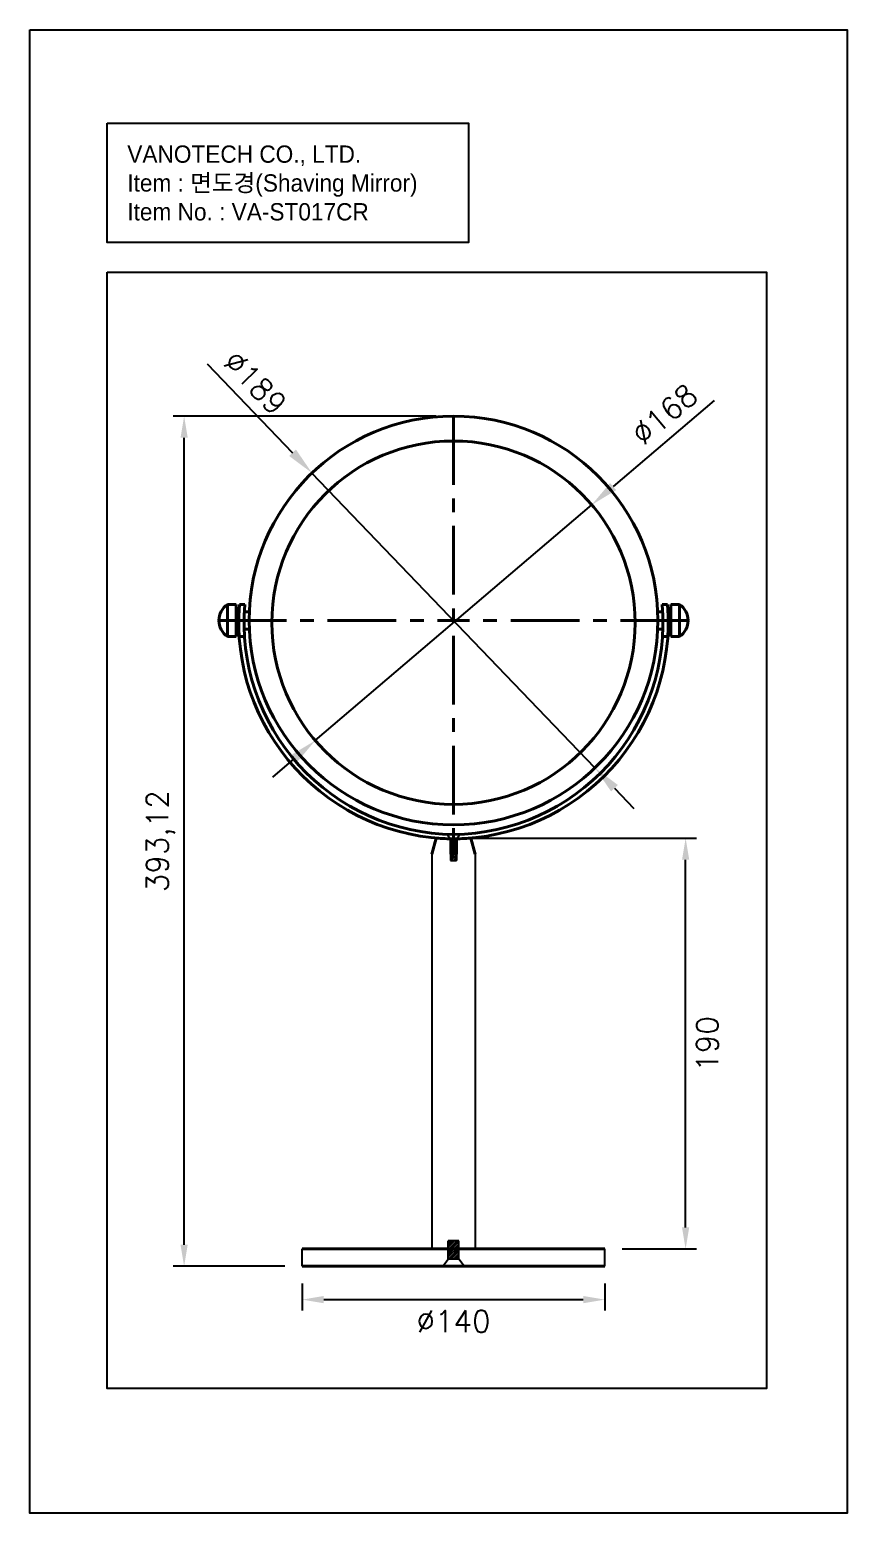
# Model space of a CAD drawing. Header units: millimetres. Extents: x 1501 to 1005769, y -4294 to 6793.
# Drawn here: x 1501 to 1879, y 1571 to 2257 of the extents above; entities that cross this region are included whole.
import ezdxf

# ---------------------------------------------------------------- set-up
doc = ezdxf.new("R2010")
doc.units = ezdxf.units.MM
doc.linetypes.add('CENTER', pattern=[50.8, 31.75, -6.35, 6.35, -6.35])
doc.styles.get("Standard").update_dxf_attribs({"font": 'txt.shx', "bigfont": 'whgtxt.shx'})
doc.styles.add('스타일', font='', dxfattribs={"height": 20})
doc.styles.get('스타일').set_extended_font_data('Gulim')
doc.dimstyles.new('ISO-25', dxfattribs={"dimtxt": 10, "dimasz": 10, "dimexe": 5, "dimexo": 5, "dimgap": 5, "dimtad": 2, "dimtxsty": 'Standard', "dimcen": 2.5, "dimadec": 0, "dimazin": 0, "dimtfac": 1, "dimtmove": 0, "dimatfit": 3, "dimfxl": 1, "dimarcsym": 0})

# ---------------------------------------------------------------- blocks, each defined once
blk = doc.blocks.new('*D96')
at = {"color": 0, "lineweight": -2, "transparency": 16777216}
for p, q in [((1817.42, 2085.52), (1770.7, 2045.7)), ((1632.96, 1928.27), (1760.81, 2037.26)), ((1623.07, 1919.84), (1613.17, 1911.41))]:
    blk.add_line(p, q, dxfattribs=at)
at = {"color": 0, "lineweight": -3, "transparency": 16777216}
for points in [[(1769.3, 2047.34), (1772.11, 2044.05), (1760.81, 2037.26)], [(1621.66, 1921.49), (1624.47, 1918.19), (1632.96, 1928.27)]]:
    blk.add_solid(points, dxfattribs=at)
at = {"layer": 'Defpoints', "color": 0, "lineweight": -3, "transparency": 16777216}
for p in [(1760.81, 2037.26), (1632.96, 1928.27)]:
    blk.add_point(p, dxfattribs=at)
at = {"color": 7, "transparency": 16777216, "insert": (1794.44, 2079.07), "char_height": 10, "attachment_point": 5, "rotation": 40.4464}
blk.add_mtext('∅168', dxfattribs=at)
blk = doc.blocks.new('*D97')
at = {"color": 0, "lineweight": -2, "transparency": 16777216}
for p, q in [((1583, 2102.47), (1622.45, 2061.36)), ((1762.32, 1915.61), (1631.45, 2051.98)), ((1771.32, 1906.23), (1780.32, 1896.85))]:
    blk.add_line(p, q, dxfattribs=at)
at = {"color": 0, "lineweight": -3, "transparency": 16777216}
for points in [[(1624.02, 2062.86), (1620.89, 2059.86), (1631.45, 2051.98)], [(1772.88, 1907.73), (1769.76, 1904.73), (1762.32, 1915.61)]]:
    blk.add_solid(points, dxfattribs=at)
at = {"layer": 'Defpoints', "color": 0, "lineweight": -3, "transparency": 16777216}
for p in [(1631.45, 2051.98), (1762.32, 1915.61)]:
    blk.add_point(p, dxfattribs=at)
at = {"color": 7, "transparency": 16777216, "insert": (1605.22, 2093.76), "char_height": 10, "attachment_point": 5, "rotation": 313.82013}
blk.add_mtext('∅189', dxfattribs=at)
blk = doc.blocks.new('*D98')
at = {"color": 0, "lineweight": -2, "transparency": 16777216}
for p, q in [((1688.89, 2078.29), (1567.33, 2078.29)), ((1572.33, 1695.17), (1572.33, 2068.29)), ((1618.89, 1685.17), (1567.33, 1685.17))]:
    blk.add_line(p, q, dxfattribs=at)
at = {"color": 0, "lineweight": -3, "transparency": 16777216}
for points in [[(1570.66, 2068.29), (1574, 2068.29), (1572.33, 2078.29)], [(1570.66, 1695.17), (1574, 1695.17), (1572.33, 1685.17)]]:
    blk.add_solid(points, dxfattribs=at)
at = {"layer": 'Defpoints', "color": 0, "lineweight": -3, "transparency": 16777216}
for p in [(1572.33, 2078.29), (1696.89, 2078.29), (1626.89, 1685.17)]:
    blk.add_point(p, dxfattribs=at)
at = {"color": 7, "transparency": 16777216, "insert": (1561.5, 1881.73), "char_height": 10, "attachment_point": 5, "rotation": 90}
blk.add_mtext('393,12', dxfattribs=at)
blk = doc.blocks.new('*D95')
at = {"color": 0, "lineweight": -2, "transparency": 16777216}
for p, q in [((1704.89, 1883.17), (1809.23, 1883.17)), ((1804.23, 1703.17), (1804.23, 1873.17)), ((1774.89, 1693.17), (1809.23, 1693.17))]:
    blk.add_line(p, q, dxfattribs=at)
at = {"color": 0, "lineweight": -3, "transparency": 16777216}
for points in [[(1802.56, 1873.17), (1805.9, 1873.17), (1804.23, 1883.17)], [(1802.56, 1703.17), (1805.9, 1703.17), (1804.23, 1693.17)]]:
    blk.add_solid(points, dxfattribs=at)
at = {"layer": 'Defpoints', "color": 0, "lineweight": -3, "transparency": 16777216}
for p in [(1696.89, 1883.17), (1804.23, 1883.17), (1766.89, 1693.17)]:
    blk.add_point(p, dxfattribs=at)
at = {"color": 7, "transparency": 16777216, "insert": (1814.23, 1787.98), "char_height": 10, "attachment_point": 5, "rotation": 90}
blk.add_mtext('190', dxfattribs=at)
blk = doc.blocks.new('*D99')
at = {"color": 0, "lineweight": -2, "ltscale": 0.5, "transparency": 16777216}
for p, q in [((1626.89, 1677.17), (1626.89, 1664.76)), ((1766.89, 1677.17), (1766.89, 1664.76)), ((1636.89, 1669.76), (1756.89, 1669.76))]:
    blk.add_line(p, q, dxfattribs=at)
at = {"color": 0, "lineweight": -3, "ltscale": 0.5, "transparency": 16777216}
for points in [[(1636.89, 1671.43), (1636.89, 1668.1), (1626.89, 1669.76)], [(1756.89, 1671.43), (1756.89, 1668.1), (1766.89, 1669.76)]]:
    blk.add_solid(points, dxfattribs=at)
at = {"layer": 'Defpoints', "color": 0, "lineweight": -3, "ltscale": 0.5, "transparency": 16777216}
for p in [(1626.89, 1685.17), (1766.89, 1685.17), (1766.89, 1669.76)]:
    blk.add_point(p, dxfattribs=at)
at = {"color": 7, "lineweight": -3, "ltscale": 0.5, "transparency": 16777216, "insert": (1696.89, 1659.76), "char_height": 10, "attachment_point": 5}
blk.add_mtext('%%C140', dxfattribs=at)

msp = doc.modelspace()

# ---------------------------------------------------------------- hatches: boundary and pattern name
h = msp.add_hatch()
h.set_pattern_fill('ANSI31', color=3, scale=0.25)
h.set_pattern_definition([(45, (-796.5164, 989.7269), (-0.561266, 0.561266), [])])
h.paths.add_polyline_path([(1696.886, 1882.793, -0.003743), (1695.386, 1882.818), (1695.386, 1875.671), (1696.886, 1875.671)])
h.paths.add_polyline_path([(1698.386, 1882.818, -0.003743), (1696.886, 1882.793), (1696.886, 1875.671), (1698.386, 1875.671)])
h = msp.add_hatch()
h.set_pattern_fill('ANSI31', color=256, scale=0.25, style=0)
h.set_pattern_definition([(45, (943.2921, 726.4037), (-0.561266, 0.561266), [])])
h.paths.add_polyline_path([(1695.426, 1872.853), (1698.346, 1872.853), (1698.346, 1882.753), (1695.426, 1882.753)])
h = msp.add_hatch()
h.set_pattern_fill('ANSI31', color=3, scale=0.25, angle=180, style=0)
h.set_pattern_definition([(225, (2271.399, 2649.2063), (0.561266, -0.561266), [])])
h.paths.add_polyline_path([(1694.451, 1688.481), (1699.321, 1688.481), (1699.321, 1696.911), (1694.451, 1696.911)])

# ---------------------------------------------------------------- linework, layer by layer
at = {"color": 1, "linetype": 'CENTER', "lineweight": 40}
for p, q in [((1696.886, 2078.293), (1696.886, 1881.293)), ((1587.886, 1983.793), (1696.886, 1983.793)), ((1805.886, 1983.793), (1696.886, 1983.793))]:
    msp.add_line(p, q, dxfattribs=at)
at = {"lineweight": 40}
for p, q in [((1592.386, 1991.193), (1596.386, 1991.193)), ((1592.386, 1991.193), (1592.386, 1976.393)), ((1596.386, 1991.193), (1596.386, 1976.393)), ((1801.386, 1991.193), (1797.386, 1991.193)), ((1797.386, 1991.193), (1797.386, 1976.393)), ((1801.386, 1991.193), (1801.386, 1976.393)), ((1596.386, 1989.293), (1597.748, 1989.293)), ((1596.386, 1987.793), (1596.465, 1987.793)), ((1600.152, 1987.793), (1602.471, 1987.793)), ((1793.62, 1987.793), (1791.301, 1987.793)), ((1797.386, 1989.293), (1796.024, 1989.293)), ((1797.386, 1987.793), (1797.307, 1987.793)), ((1592.386, 1976.393), (1596.386, 1976.393)), ((1596.386, 1979.793), (1596.465, 1979.793)), ((1596.386, 1978.293), (1597.66, 1978.293)), ((1600.068, 1979.793), (1602.471, 1979.793)), ((1793.705, 1979.793), (1791.301, 1979.793)), ((1797.386, 1978.293), (1796.112, 1978.293)), ((1797.386, 1979.793), (1797.307, 1979.793)), ((1801.386, 1976.393), (1797.386, 1976.393)), ((1688.886, 1883.171), (1686.886, 1875.671)), ((1704.886, 1883.171), (1706.886, 1875.671)), ((1626.886, 1693.171), (1766.886, 1693.171)), ((1626.886, 1693.171), (1766.886, 1693.171)), ((1626.886, 1693.171), (1766.886, 1693.171)), ((1626.886, 1685.171), (1766.886, 1685.171))]:
    msp.add_line(p, q, dxfattribs=at)
at = {"color": 3, "lineweight": 40}
for p, q in [((1597.886, 1991.193), (1600.386, 1991.193)), ((1795.886, 1991.193), (1793.386, 1991.193)), ((1597.767, 1976.393), (1597.886, 1976.393)), ((1600.386, 1976.393), (1597.886, 1976.393)), ((1793.386, 1976.393), (1795.886, 1976.393)), ((1796.005, 1976.393), (1795.886, 1976.393))]:
    msp.add_line(p, q, dxfattribs=at)
for p, q in [((1688.886, 1883.171), (1686.886, 1875.671)), ((1688.886, 1883.171), (1690.761, 1883.171)), ((1693.901, 1884.793), (1695.426, 1882.753)), ((1694.036, 1884.793), (1699.736, 1884.793)), ((1694.036, 1884.793), (1699.736, 1884.793)), ((1695.386, 1882.819), (1695.386, 1875.671)), ((1695.426, 1882.753), (1698.346, 1882.753)), ((1695.426, 1882.753), (1695.426, 1872.853)), ((1696.886, 1882.793), (1696.886, 1875.671)), ((1698.346, 1882.753), (1699.871, 1884.793)), ((1698.346, 1882.753), (1698.346, 1872.853)), ((1698.386, 1882.819), (1698.386, 1875.671)), ((1703.011, 1883.171), (1704.886, 1883.171)), ((1704.886, 1883.171), (1706.886, 1875.671)), ((1686.886, 1875.671), (1686.886, 1873.171)), ((1686.886, 1873.171), (1686.886, 1693.171)), ((1695.386, 1875.671), (1698.386, 1875.671)), ((1695.426, 1872.853), (1698.346, 1872.853)), ((1706.886, 1875.671), (1706.886, 1873.171)), ((1706.886, 1873.171), (1706.886, 1693.171)), ((1626.886, 1685.171), (1626.886, 1693.171)), ((1766.886, 1685.171), (1766.886, 1693.171))]:
    msp.add_line(p, q)
at = {"color": 3}
for p, q in [((1699.321, 1696.911), (1694.451, 1696.911)), ((1694.451, 1688.481), (1694.451, 1696.911)), ((1699.321, 1688.481), (1699.321, 1696.911)), ((1686.886, 1693.171), (1706.886, 1693.171)), ((1690.761, 1693.171), (1703.011, 1693.171)), ((1691.946, 1685.171), (1694.451, 1688.481)), ((1699.321, 1688.481), (1694.451, 1688.481)), ((1701.826, 1685.171), (1699.321, 1688.481)), ((1701.826, 1685.171), (1691.946, 1685.171))]:
    msp.add_line(p, q, dxfattribs=at)
at = {"color": 4, "lineweight": -3, "ltscale": 0.5}
msp.add_lwpolyline([(1500.905, 2256.97), (1879.001, 2256.97), (1879.001, 1570.945), (1500.905, 1570.945)], close=True, dxfattribs=at)
at = {"color": 3}
msp.add_lwpolyline([(1536.694, 2213.673), (1703.814, 2213.673), (1703.814, 2158.622), (1536.694, 2158.622)], close=True, dxfattribs=at)
at = {"color": 6, "lineweight": -3, "ltscale": 0.5}
msp.add_lwpolyline([(1536.694, 2144.866), (1841.678, 2144.866), (1841.678, 1628.622), (1536.694, 1628.622)], close=True, dxfattribs=at)
at = {"lineweight": 40}
for centre, radius, start, end in [((1696.886, 1983.793), 94.5, 90, 270), ((1696.886, 1983.793), 94.5, 270, 90), ((1696.886, 1982.769), 84, 90, 270), ((1696.886, 1982.769), 84, 270, 90), ((1597.231, 1983.793), 8.845, 123.213961, 236.786039), ((1796.541, 1983.793), 8.845, 303.213961, 56.786039), ((1697.958, 1990.307), 107.519, 265.160201, 269.42906)]:
    msp.add_arc(centre, radius, start, end, dxfattribs=at)
at = {"color": 3, "lineweight": 40}
for centre, radius, start, end in [((1697.75, 1982.99), 100.201, 175.30412, 269.505793), ((1697.998, 1982.762), 97.975, 175.063254, 269.349967), ((1695.775, 1982.762), 97.975, 270.650033, 4.936746), ((1696.022, 1982.99), 100.201, 270.494207, 4.69588)]:
    msp.add_arc(centre, radius, start, end, dxfattribs=at)
at = {"color": 0, "lineweight": 40}
msp.add_arc((1695.815, 1990.307), 107.519, 270.57094, 274.839799, dxfattribs=at)

# ---------------------------------------------------------------- texts
at = {"color": 3, "insert": (1546.05, 2203.433), "char_height": 8, "width": 363.40321, "attachment_point": 1, "style": '스타일'}
msp.add_mtext('\\pt32;{\\C6;VANOTECH CO., LTD.\\P\\ptz;\\C256;Item : 면도경(Shaving Mirror)\\PItem No. : VA-ST017CR}', dxfattribs=at)

# ---------------------------------------------------------------- dimensions: what is measured, and where the dimension line sits
at = {"color": 5}
for p1, p2, picture, middle in [((1762.318, 1915.61), (1631.455, 2051.977), '*D97', (1598.002, 2086.837)), ((1632.961, 1928.275), (1760.811, 2037.262), '*D96', (1800.927, 2071.46))]:
    dim = msp.add_diameter_dim_2p(p1=p1, p2=p2, dimstyle='ISO-25', override={"dimasz": 13, "dimclrt": 7}, dxfattribs=at)
    dim.commit()
    dim.dimension.update_dxf_attribs({"geometry": picture, "text_midpoint": middle, "dimtype": 163})
for base, p1, p2, picture, middle in [((1572.331, 2078.293), (1626.886, 1685.171), (1696.886, 2078.293), '*D98', (1572.331, 1881.732)), ((1804.232, 1883.171), (1766.886, 1693.171), (1696.886, 1883.171), '*D95', (1804.232, 1787.982))]:
    dim = msp.add_linear_dim(base=base, p1=p1, p2=p2, angle=90, dimstyle='ISO-25', override={"dimexo": 8, "dimclrt": 7}, dxfattribs=at)
    dim.commit()
    dim.dimension.update_dxf_attribs({"geometry": picture, "text_midpoint": middle, "dimtype": 160})
at = {"color": 5, "lineweight": -3, "ltscale": 0.5}
dim = msp.add_linear_dim(base=(1766.886, 1669.765), p1=(1626.886, 1685.171), p2=(1766.886, 1685.171), text='%%C<>', dimstyle='ISO-25', override={"dimexo": 8, "dimclrt": 7}, dxfattribs=at)
dim.commit()
dim.dimension.update_dxf_attribs({"geometry": '*D99', "text_midpoint": (1696.886, 1659.765)})

doc.saveas('drawing.dxf')
